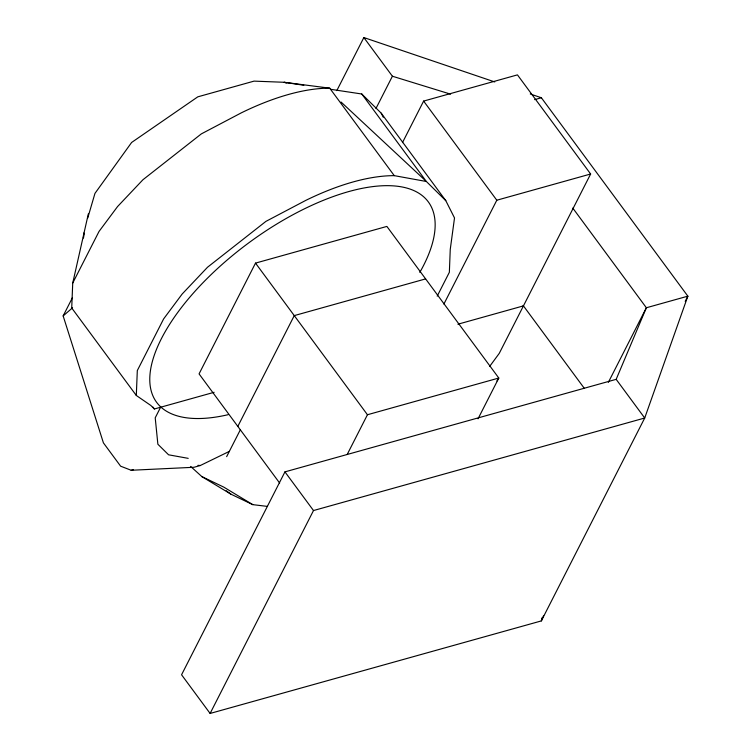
<?xml version="1.0" encoding="UTF-8"?>
<svg xmlns="http://www.w3.org/2000/svg" width="751" height="751" viewBox="0 0 751 751"><rect width="100%" height="100%" fill="white"/><g stroke="black" fill="none" stroke-linecap="round" stroke-linejoin="round"><path stroke-width="1.13" d="M88.346 213.838L72.725 283.071L71.721 307.976L136.306 395.467L150.81 405.456L154.387 408.976L214.148 392.285M136.306 395.467L137.311 370.562L163.624 318.912L182.155 294.035L207.529 267.234L265.91 221.385L305.826 200.367A179.179 78.142 -36.4 0 1 394.294 175.65L426.361 181.489L445.803 200.667L454.515 217.95L450.253 249.407L449.361 272.275L437.195 296.147M542.203 617.51L541.33 620.917L210.111 713.45L181.564 674.773L284.948 471.872L616.167 379.339L646.367 307.76L687.85 296.166L541.377 97.752L530.281 93.988M87.745 218.025L94.955 193.401L131.613 142.474L197.795 96.841L254.035 81.127L284.103 82.281L329.698 88.167L394.284 175.659M543.63 615.529L541.33 620.917L644.715 418.016L687.85 296.166L685.212 301.348M72.725 283.071L99.038 231.43L117.569 206.553L142.943 179.742L201.324 133.894L241.24 112.885A179.179 78.142 -36.4 0 1 329.708 88.167M229.327 451.389L200.273 465.526L194.021 467.272L131.19 470.267L120.629 466.193L103.413 442.865L63.15 315.918L72.453 297.659M160.601 407.258L155.213 417.828L157.87 444.226L168.581 454.806L188.21 458.354M336.805 90.627L363.85 37.55L494.768 81.943M478.04 418.795L498.805 378.035L386.878 226.417L255.509 263.113L199.062 373.895L279.635 483.034M375.96 108.491L392.397 76.227L363.85 37.55M237.823 426.39L294.261 315.608L425.629 278.903M226.642 456.664L240.461 429.553M402.461 142.624L423.62 101.085L517.448 74.875L590.633 174.007L499.246 353.383L489.558 366.554M210.111 713.45L313.496 510.549L644.715 418.016L616.167 379.339M347.206 454.449L367.446 414.74L498.805 378.035L496.918 380.935M443.888 304.061L496.805 200.217L590.633 174.007M608.348 382.372L646.367 307.76L572.778 208.074M63.15 315.918L72.565 307.769M534.646 99.63L541.377 97.752M457.903 324.216L523.438 305.882M131.19 470.267L133.368 469.666M197.945 465.338L200.273 465.526M190.641 466.437L201.897 476.632L230.933 494.177L252.758 504.634L267.525 506.418M303.817 85.257L284.103 82.281L286.3 83.042M330.478 89.275L361.775 93.997L381.217 113.176L445.803 200.667M392.397 76.227L450.619 94.166M201.897 476.632L223.779 487.117L252.758 504.634M226.22 490.76L230.933 494.177M341.067 102.042L426.361 181.489L361.775 93.997M423.62 101.085L496.805 200.217M523.147 305.488L584.24 388.248M255.509 263.113L367.446 414.74M284.948 471.872L313.496 510.549M153.007 407.108L154.387 408.976M381.217 113.176L383.273 117.24M228.116 414.693A168.806 73.617 -36.4 0 1 165.126 331.782A168.806 73.617 -36.4 0 1 356.819 189.496A168.806 73.617 -36.4 0 1 419.809 272.397M83.868 233.185L83.474 237.832L83.868 233.185"/></g></svg>
